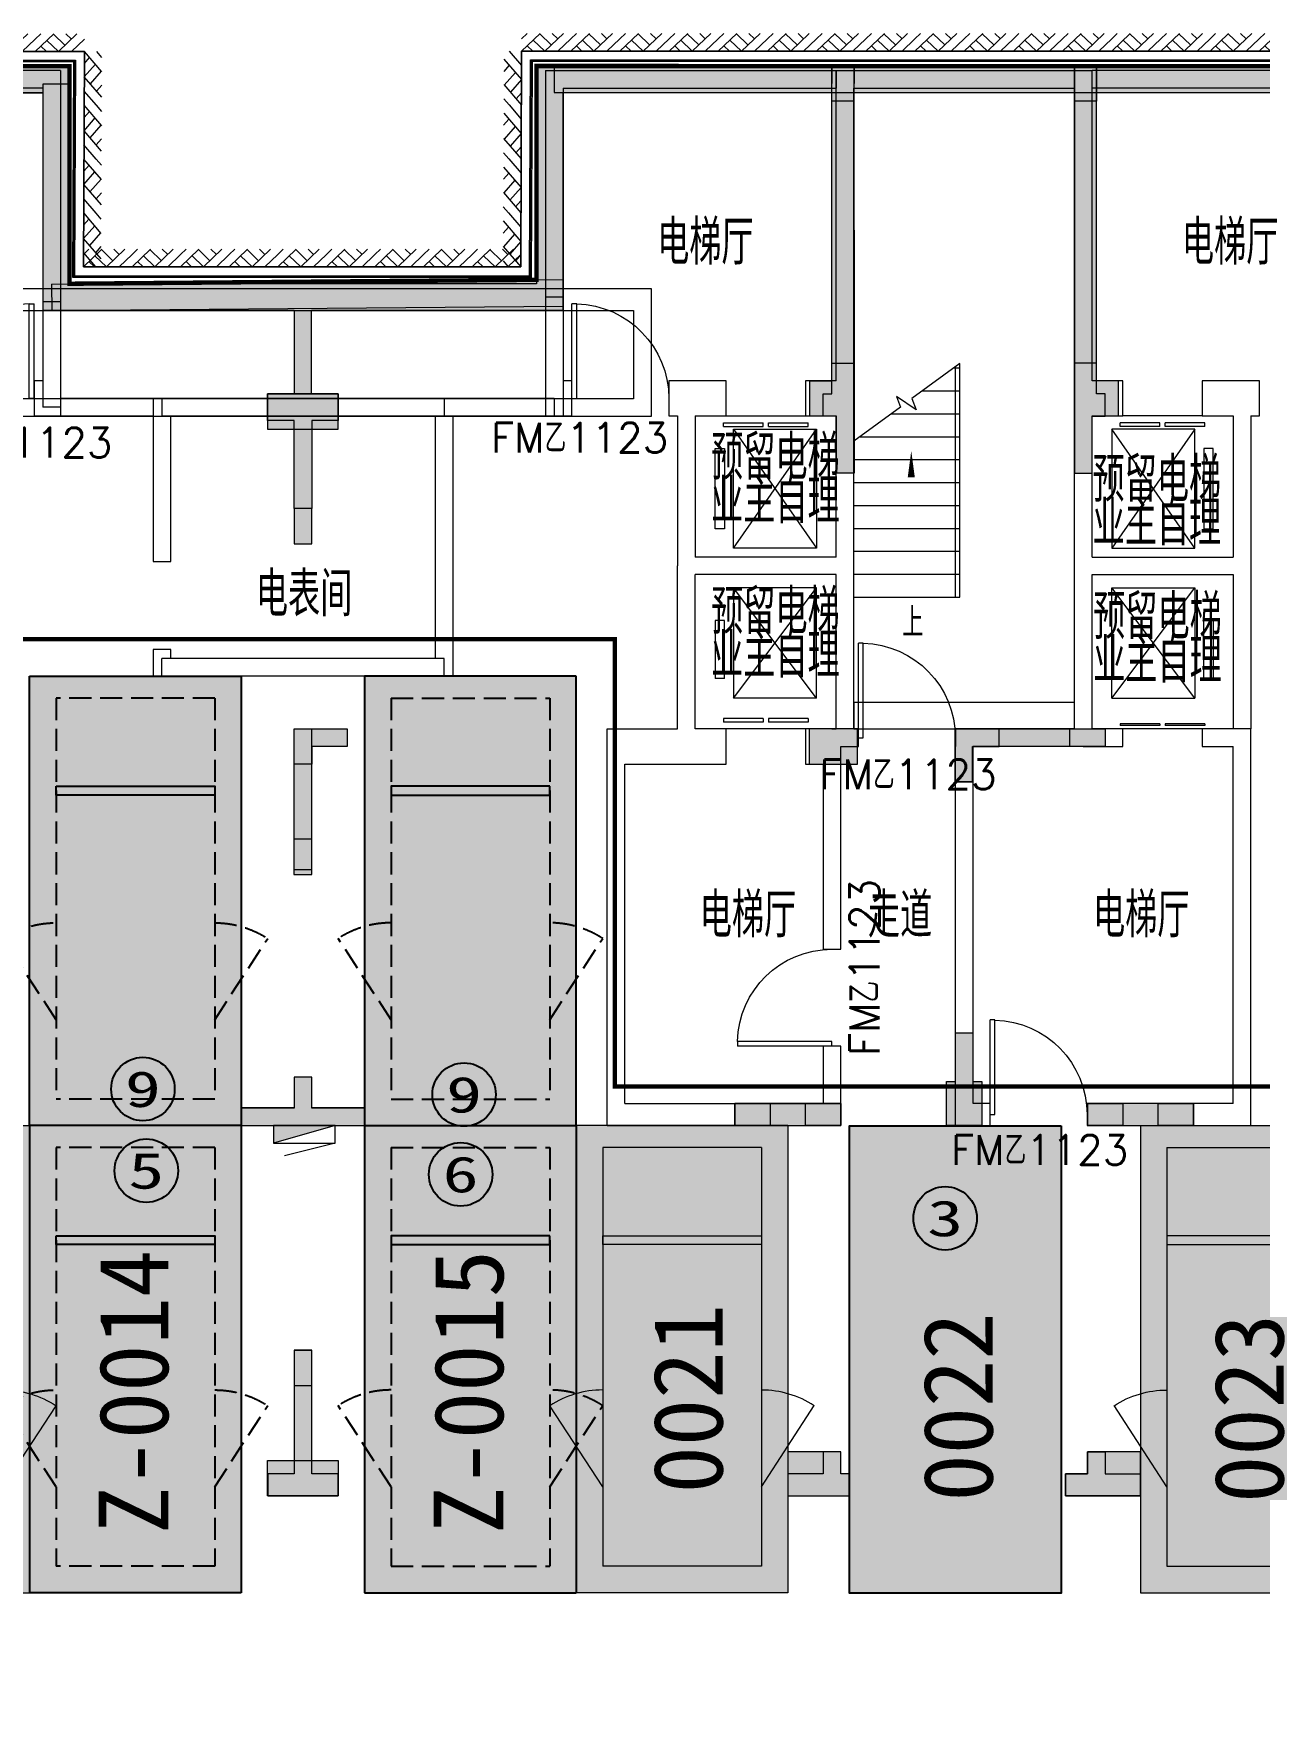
# Model space of a CAD drawing. Extents: x -264757 to 86229, y 4049843 to 4347093.
# Drawn here: x 8754 to 22661, y 4300721 to 4319703 of the extents above; entities that cross this region are included whole.
import ezdxf
from ezdxf.enums import TextEntityAlignment as Align

# ---------------------------------------------------------------- set-up
doc = ezdxf.new("R2010")
doc.units = 0
doc.header["$LTSCALE"] = 1000
doc.header["$MEASUREMENT"] = 0
doc.linetypes.add('AX-01DK-PB01$1$A-001-车位参照B1$0$A-001-车位参照B1$0$A-001-车位参照B1$0$A-H4-001-基本图形$0$A-001-车位B1$0$DASH', pattern=[0.35, 0.25, -0.1])
doc.linetypes.add('DASH', pattern=[0.35, 0.25, -0.1])
doc.layers.add('AX-01DK-PB01$0$AX-001DK-01-PB01-02$0$A-3-WinF(Text)', color=8, linetype='Continuous', plot=False)
for name, color, linetype in [('不利因素1-紧邻消火栓', 7, 'Continuous'), ('不利因素3-紧邻房间出入口', 7, 'Continuous'), ('不利因素5-单面靠墙', 7, 'Continuous'), ('不利因素6-双面靠墙', 7, 'Continuous'), ('不可售车位', 255, 'Continuous'), ('子母车位', 7, 'Continuous'), ('普通车位', 7, 'Continuous')]:
    doc.layers.add(name, color=color, linetype=linetype)
doc.layers.add('无关图层', color=8, linetype='Continuous', lineweight=0)
doc.layers.add('车位归属楼栋范围线', color=7, linetype='Continuous', true_color=0x19e6c7)
doc.styles.add('AX-01DK-PB01$0$AX-001DK-01-PB01-02$0$_TCH_WINDOW', font='SIMPLEX', dxfattribs={"bigfont": 'GBCBIG'})
doc.styles.add('AX-01DK-PB01$0$AX-001DK-01-PP01$0$AX-001DK-01-PP01$0$_TCH_DIM', font='SIMPLEX', dxfattribs={"bigfont": 'GBCBIG'})
doc.styles.add('AX-01DK-PB01$0$Standard', font='gbenor.shx', dxfattribs={"bigfont": 'gbcbig.shx'})
doc.styles.add('AX-01DK-PB01$1$AX-001DK-01-PB01-02$0$Standard', font='gbenor.shx', dxfattribs={"bigfont": 'gbcbig.shx'})
doc.styles.add('AX-ACK-BIANH1$0$黑体', font='simhei.ttf')
doc.styles.add('SX-ACK-PB01-WNC-ALL$0$黑体', font='simhei.ttf')
doc.styles.add('黑体', font='simhei.ttf')

# ---------------------------------------------------------------- blocks, each defined once
blk = doc.blocks.new('A$C7e5eb487')
at = {"layer": '普通车位', "true_color": 0xf18f8e}
h = blk.add_hatch(color=11, dxfattribs=at)
h.dxf.hatch_style = 1
h.paths.add_polyline_path([(2400, 0), (2400, -5300), (0, -5300), (0, 0)])
blk = doc.blocks.new('普通车位')
at = {"layer": '无关图层'}
for p, q in [((-2.253, 3.186), (0.077, 3.764)), ((1.352, -1.38), (0.077, 3.764)), ((-1.889, 2.967), (-0.142, 3.4)), ((1.001, -1.21), (-0.142, 3.4)), ((-0.977, -1.958), (-2.253, 3.186)), ((-0.746, -1.643), (-1.889, 2.967)), ((-0.746, -1.643), (1.001, -1.21)), ((-0.977, -1.958), (1.352, -1.38))]:
    blk.add_line(p, q, dxfattribs=at)
for points in [[(0.074, 2.527), (0.879, 1.777)], [(-1.673, 2.094), (-2.033, 1.054)]]:
    blk.add_lwpolyline(points, dxfattribs=at)
blk.add_lwpolyline([(0.76, -0.239), (-0.987, -0.673), (-1.011, -0.575), (0.736, -0.142)], close=True, dxfattribs=at)
for centre, start, end in [((0.074, 2.527), 283.9287, 316.9845), ((-1.673, 2.094), 250.873, 283.9287)]:
    blk.add_arc(centre, 1.1, start, end, dxfattribs=at)
at = {"layer": '普通车位', "xscale": -0.0009999999999999812, "yscale": 0.0009999999999999812, "zscale": 0.0009999999999999812, "rotation": 13.92873520577783}
blk.add_blockref('A$C7e5eb487', (0.077, 3.764), dxfattribs=at)
blk = doc.blocks.new('A$C741380cb')
at = {"layer": '子母车位', "true_color": 0x0617f9}
h = blk.add_hatch(color=5, dxfattribs=at)
h.dxf.hatch_style = 1
h.paths.add_polyline_path([(2400, 0), (2400, -10400), (0, -10400), (0, 0)])
blk = doc.blocks.new('子母车位1')
at = {"layer": '子母车位', "color": 8, "linetype": 'AX-01DK-PB01$1$A-001-车位参照B1$0$A-001-车位参照B1$0$A-001-车位参照B1$0$A-H4-001-基本图形$0$A-001-车位B1$0$DASH'}
for p, q in [((330318, -478521), (332118, -478521)), ((330318, -478521), (330318, -483071, 0)), ((332118, -478521), (332118, -483071, 0)), ((330318, -483071, 0), (332118, -483071, 0)), ((330318, -483621, 0), (332118, -483621, 0)), ((330318, -483621, 0), (330318, -488371)), ((332118, -483621, 0), (332118, -488371)), ((330318, -488371), (332118, -488371))]:
    blk.add_line(p, q, dxfattribs=at)
at = {"layer": '子母车位', "color": 83}
for p, q in [((330018, -483371, 0), (330018, -488671)), ((330018, -483371, 0), (332418, -483371, 0)), ((332418, -483371, 0), (332418, -488671)), ((330018, -488671), (332418, -488671))]:
    blk.add_line(p, q, dxfattribs=at)
blk.add_lwpolyline([(332418, -478271), (330018, -478271), (330018, -483371), (332418, -483371)], close=True, dxfattribs=at)
at = {"layer": '子母车位'}
blk.add_lwpolyline([(332118, -479521), (330318, -479521), (330318, -479621), (332118, -479621)], close=True, dxfattribs=at)
at = {"layer": '子母车位', "linetype": 'AX-01DK-PB01$1$A-001-车位参照B1$0$A-001-车位参照B1$0$A-001-车位参照B1$0$A-H4-001-基本图形$0$A-001-车位B1$0$DASH'}
for points in [[(330318, -482171), (329718, -481249)], [(332118, -482171), (332718, -481249)]]:
    blk.add_lwpolyline(points, dxfattribs=at)
at = {"layer": '子母车位', "elevation": 0}
blk.add_lwpolyline([(332118, -484621), (330318, -484621), (330318, -484721), (332118, -484721)], close=True, dxfattribs=at)
at = {"layer": '子母车位', "linetype": 'AX-01DK-PB01$1$A-001-车位参照B1$0$A-001-车位参照B1$0$A-001-车位参照B1$0$A-H4-001-基本图形$0$A-001-车位B1$0$DASH', "elevation": 0}
for points in [[(330318, -487471), (329718, -486549)], [(332118, -487471), (332718, -486549)]]:
    blk.add_lwpolyline(points, dxfattribs=at)
at = {"layer": '子母车位', "linetype": 'AX-01DK-PB01$1$A-001-车位参照B1$0$A-001-车位参照B1$0$A-001-车位参照B1$0$A-H4-001-基本图形$0$A-001-车位B1$0$DASH'}
for centre, start, end in [((330318, -482171, 0), 89.9997, 123.0554), ((332118, -482171, 0), 56.9439, 89.9997), ((330318, -487471), 89.9997, 123.0554), ((332118, -487471), 56.9439, 89.9997)]:
    blk.add_arc(centre, 1100, start, end, dxfattribs=at)
at = {"layer": '子母车位', "rotation": 179.9996583709065}
blk.add_blockref('A$C741380cb', (332418, -488671), dxfattribs=at)
blk = doc.blocks.new('20200722.21175556')
at = {"layer": '不利因素1-紧邻消火栓', "true_color": 0x3c6a45}
h = blk.add_hatch(color=97, dxfattribs=at)
h.dxf.hatch_style = 1
edge = h.paths.add_edge_path()
edge.add_arc((360, 360), 360, 0, 360)
at = {"layer": '不利因素1-紧邻消火栓'}
blk.add_circle((360, 360), 360, dxfattribs=at)
at = {"layer": '不利因素1-紧邻消火栓', "style": '黑体', "width": 1.390625}
blk.add_text('9', height=407, dxfattribs=at).set_placement((156, 156), (564, 156), align=Align.FIT)
blk = doc.blocks.new('SX-ACK-PB01-WNC-ALL$0$20200722.21182536')
at = {"layer": '不利因素3-紧邻房间出入口', "true_color": 0xe4d218}
h = blk.add_hatch(color=52, dxfattribs=at)
h.dxf.hatch_style = 1
edge = h.paths.add_edge_path()
edge.add_arc((360, 360), 360, 0, 360)
at = {"layer": '不利因素3-紧邻房间出入口'}
blk.add_circle((360, 360), 360, dxfattribs=at)
at = {"layer": '不利因素3-紧邻房间出入口', "style": 'SX-ACK-PB01-WNC-ALL$0$黑体', "width": 1.390625}
blk.add_text('3', height=407, dxfattribs=at).set_placement((156, 156), (564, 156), align=Align.FIT)
blk = doc.blocks.new('SX-ACK-PB01-WNC-ALL$0$20200722.21183455')
at = {"layer": '不利因素6-双面靠墙', "true_color": 0xf2b47b}
h = blk.add_hatch(color=31, dxfattribs=at)
h.dxf.hatch_style = 1
edge = h.paths.add_edge_path()
edge.add_arc((360, 360), 360, 0, 360)
at = {"layer": '不利因素6-双面靠墙'}
blk.add_circle((360, 360), 360, dxfattribs=at)
at = {"layer": '不利因素6-双面靠墙', "style": 'SX-ACK-PB01-WNC-ALL$0$黑体', "width": 1.390625}
blk.add_text('6', height=407, dxfattribs=at).set_placement((156, 156), (564, 156), align=Align.FIT)
blk = doc.blocks.new('SX-ACK-PB01-WNC-ALL$0$20200722.21183209')
at = {"layer": '不利因素5-单面靠墙', "true_color": 0x6d711d}
h = blk.add_hatch(color=66, dxfattribs=at)
h.dxf.hatch_style = 1
edge = h.paths.add_edge_path()
edge.add_arc((360, 360), 360, 0, 360)
at = {"layer": '不利因素5-单面靠墙'}
blk.add_circle((360, 360), 360, dxfattribs=at)
at = {"layer": '不利因素5-单面靠墙', "style": 'SX-ACK-PB01-WNC-ALL$0$黑体', "width": 1.390625}
blk.add_text('5', height=407, dxfattribs=at).set_placement((156, 156), (564, 156), align=Align.FIT)
blk = doc.blocks.new('销控车位')
at = {"layer": '不可售车位', "true_color": 0x757b8a}
h = blk.add_hatch(color=8, dxfattribs=at)
h.dxf.hatch_style = 1
h.paths.add_polyline_path([(2400, 0), (2400, -5300), (0, -5300), (0, 0)])
at = {"layer": '不可售车位', "color": 8, "true_color": 0x757b8a}
blk.add_lwpolyline([(2400, 0), (2400, -5300), (0, -5300), (0, 0)], close=True, dxfattribs=at)
blk = doc.blocks.new('AX-01DK-PB01$1$$LinePat$素土夯实')
at = {"layer": '无关图层'}
for p, q in [((0, -210), (210, 0)), ((120, -300), (420, 0)), ((420, 0), (608, -188)), ((495, -300), (795, 0)), ((615, 0), (705, -90)), ((210, -210), (300, -300)), ((315, -105), (502, -293)), ((705, -300), (795, -210))]:
    blk.add_line(p, q, dxfattribs=at)
blk = doc.blocks.new('AX-01DK-PB01$0$$DorLib2D$00000001')
at = {"layer": '无关图层'}
for p, q in [((0.45, 0.975), (0.5, 0.975)), ((0.45, 0), (0.45, 0.975)), ((0.5, 0), (0.5, 0.975)), ((0.5, 0), (0.45, 0))]:
    blk.add_line(p, q, dxfattribs=at)
at = {"layer": '无关图层', "lineweight": 13}
blk.add_arc((0.475, 0), 0.975, 91.4693, 180, dxfattribs=at)
blk = doc.blocks.new('AX-01DK-PB01$0$AX-001DK-01-PP01$0$AX-001DK-01-PP01$0$$DORLIB2D$00000127')
at = {"layer": '无关图层'}
for points in [[(-0.533, 0.795), (-0.533, 0.69)], [(-0.033, 0.795), (-0.533, 0.795)], [(-0.033, 0.69), (-0.533, 0.69)], [(-0.033, 0.795), (-0.033, 0.69)], [(0.533, 0.795), (0.033, 0.795)], [(0.033, 0.795), (0.033, 0.69)], [(0.533, 0.69), (0.033, 0.69)], [(0.533, 0.795), (0.533, 0.69)], [(0.5, 0.5), (-0.5, 0.5)]]:
    blk.add_lwpolyline(points, dxfattribs=at)
blk = doc.blocks.new('PX-03CK-XHS$1$$TWTSYS$00000508')
at = {"layer": '无关图层'}
for p, q in [((-0.5, 0.5), (0.324, 1.224)), ((-0.5, 0.5), (-0.5, -0.5)), ((-0.5, -0.5), (0.5, 0.5)), ((0.5, 0.5), (-0.5, 0.5)), ((0.5, -0.5), (0.5, 0.5)), ((-0.5, -0.5), (0.5, -0.5))]:
    blk.add_line(p, q, dxfattribs=at)
blk.add_solid([(0.5, -0.5), (0.5, 0.5), (-0.5, -0.5)], dxfattribs=at)

msp = doc.modelspace()

# ---------------------------------------------------------------- hatches: boundary and pattern name
at = {"layer": '无关图层'}
h = msp.add_hatch(dxfattribs=at)
h.set_pattern_fill('钢筋混凝土', color=256, scale=100)
h.set_pattern_definition([(45, (462911.33, 3918381.05), (-176.7767, 176.7767), []), (50, (462911.33, 3918381.05), (717.2602, -62.75213), [75, -825]), (355, (462911.3, 3918381.05), (-138.7513, 752.1921), [60, -660]), (100.4514, (462971.1, 3918375.8), (578.5094, 689.43954), [63.7402, -701.1421]), (46.1842, (462911.3, 3918581.05), (1067.241, -165.519), [112.5, -1237.5]), (96.6356, (463000.3, 3918567.3), (934.6627, 974.1179), [95.6103, -1051.713]), (351.1842, (462911.3, 3918581), (934.662, 974.1186), [90, -990]), (21, (463011.33, 3918531.05), (596.90705, -402.6189), [75, -825]), (326, (463011.3, 3918531.05), (243.3153, 725.15005), [60, -660]), (71.4514, (463061.1, 3918497.5), (840.2226, 322.5305), [63.7402, -701.1421]), (37.5, (462911.33, 3918381.05), (12.15986, 332.89385), [0, -652, 0, -670, 0, -662.5]), (7.5, (462911.33, 3918381.05), (263.06954, 394.41171), [0, -382, 0, -637, 0, -252.5]), (327.5, (462688.33, 3918381.05), (533.82244, -22.55487), [0, -250, 0, -780, 0, -1035]), (317.5, (462588.33, 3918381.05), (583.18617, 100.10498), [0, -325, 0, -518, 0, -735])])
h.paths.add_polyline_path([(26911, 4316863), (24162.1, 4316863), (24162.1, 4319332.6), (14461, 4319332.6), (14461, 4316863), (9161.7, 4316863), (9161.7, 4319332.6), (-539.4, 4319332.6), (-539.4, 4316863), (-6137.2, 4316863), (-6137.2, 4319332.6), (-15838.3, 4319332.6), (-15838.3, 4316863), (-21139, 4316863), (-21139, 4319332.6), (-30840.1, 4319332.6), (-30840.1, 4316863), (-36137.9, 4316863), (-36137.9, 4319332.6), (-45839, 4319332.6), (-45839, 4316863), (-48589, 4316863), (-48589, 4315612.6), (-48288.5, 4315612.6), (-48288.5, 4316563), (-45539, 4316563), (-45539, 4319032.6), (-36437.9, 4319032.6), (-36437.9, 4316563), (-33589, 4316563), (-33589, 4315612.8), (-33388.3, 4315612.8), (-33388.3, 4316563), (-30540.1, 4316563), (-30540.1, 4319032.6), (-21439, 4319032.6), (-21439, 4316563), (-18588.7, 4316563), (-18588.7, 4315612.6), (-18388.8, 4315612.6), (-18388.8, 4316563), (-15538.3, 4316563), (-15538.3, 4319032.6), (-6437.2, 4319032.6), (-6437.2, 4316563), (-3289.4, 4316563.2), (-3289.4, 4315613), (-3089.6, 4315613), (-3089.6, 4316563.2), (-239.4, 4316563), (-239.4, 4319032.6), (8861.7, 4319032.6), (8861.9, 4316563), (11710.1, 4316562.8), (11710.1, 4315612.8), (11909.9, 4315612.6), (11909.9, 4316562.8), (14761.1, 4316563), (14761, 4319032.6), (23862.1, 4319032.6), (23862.1, 4316563), (26611.1, 4316563), (26611.1, 4315617.7), (26911.1, 4315617.7)])
for points in [[(-338.8, 4319029.1), (8861.1, 4319029.1), (9161.1, 4319329.1), (-338.8, 4319329.1)], [(14761.2, 4319032.6), (14461.2, 4319332.6), (14461, 4316907.9), (14761, 4316610.5)], [(14661.2, 4319032.6), (23861.1, 4319032.6), (24161.1, 4319332.6), (14661.2, 4319332.6)], [(18061.9, 4319332.6), (18061.5, 4318932.6), (17811.7, 4318932.6), (17812, 4319332.6)], [(20812.2, 4319332.6), (20811.9, 4318932.6), (20562, 4318932.6), (20562.4, 4319332.6)], [(8861.1, 4319129.1), (8861.3, 4316558.8), (9161.3, 4316861.4), (9161.1, 4319129.1)], [(8962.2, 4316559.6), (14761, 4316610.5), (14761, 4316910.5), (8959.6, 4316859.6)], [(17562.4, 4315762.9), (17811.5, 4315761.6), (17811.5, 4315962.9), (18062.4, 4315962.9), (18062.4, 4314712.6), (17861.7, 4314712.6), (17861.7, 4315362.4), (17562.4, 4315362.9)], [(21060.8, 4315762.9), (20811.7, 4315761.6), (20811.7, 4315962.9), (20560.8, 4315962.9), (20560.8, 4314712.6), (20761.5, 4314712.6), (20761.5, 4315362.4), (21060.8, 4315362.9)], [(12210.8, 4315612.6), (11410.4, 4315612.6), (11410.4, 4315212.6), (12210.8, 4315212.6)], [(11710.3, 4314311.6), (11710.6, 4313911.6), (11911.7, 4313911.6), (11911.3, 4314311.6)], [(12311, 4311812.6), (12311, 4311612.6), (11911.3, 4311612.6), (11911.1, 4311412.6), (11710.1, 4311412.6), (11710.4, 4311812.6)], [(17552.1, 4311813), (17552.1, 4311413), (18102.1, 4311413), (18102.1, 4311813)], [(19406.9, 4311212.6), (19406.9, 4311612.6), (19706.9, 4311612.6), (19706.9, 4311812.6), (19206.9, 4311812.6), (19206.9, 4311212.6)], [(20911, 4311612.6), (20511, 4311612.6), (20511, 4311812.6), (20911, 4311812.6)], [(11709, 4310562.6), (11709.3, 4310162.6), (11910.4, 4310162.6), (11910.1, 4310562.6)], [(19111, 4307812.6), (19211, 4307812.6), (19211, 4308362.6), (19411, 4308362.6), (19411, 4307812.6), (19511, 4307812.6), (19511, 4307312.6), (19111, 4307312.6)], [(12510.4, 4307511.6), (11910.4, 4307511.6), (11910.4, 4307861.6), (11710.4, 4307861.6), (11710.4, 4307511.6), (11110.4, 4307511.6), (11110.4, 4307311.6), (12510.4, 4307311.6)], [(16710.3, 4307562.6), (17110.3, 4307563.1), (17110.3, 4307312.1), (16710.3, 4307311.5)], [(17511, 4307562.6), (17911, 4307563.1), (17911, 4307312.1), (17511, 4307311.5)], [(20710.3, 4307562.6), (21110.3, 4307563.1), (21110.3, 4307312.1), (20710.3, 4307311.5)], [(21511, 4307562.6), (21911, 4307563.1), (21911, 4307312.1), (21511, 4307311.5)], [(11710.1, 4304761.6), (11710.4, 4304361.6), (11911.5, 4304361.6), (11911.1, 4304761.6)], [(11410.8, 4303512.6), (12211, 4303512.6), (12211, 4303112.6), (11410.8, 4303112.6)], [(17911.3, 4303612.6), (17311.3, 4303612.6), (17311.3, 4303112.6), (17911.3, 4303112.6), (18011.3, 4303112.6), (18011.1, 4303362.6), (17911.3, 4303362.6)], [(21311.7, 4303612.6), (20711.7, 4303612.6), (20711.7, 4303362.6), (20461.3, 4303362.6), (20461.3, 4303112.6), (21311.7, 4303112.6)]]:
    msp.add_hatch(color=256, dxfattribs=at).paths.add_polyline_path(points)
h = msp.add_hatch(color=256, dxfattribs=at)
h.dxf.hatch_style = 1
h.paths.add_polyline_path([(17712.4, 4315362.4), (17712.4, 4315612.4), (17811.5, 4315612.4), (17811.5, 4319332.6), (18061.5, 4319332.6), (18062.4, 4315612.4), (18062.4, 4314712.4), (17862.4, 4314712.4), (17862.4, 4315362.4)])
h = msp.add_hatch(color=256, dxfattribs=at)
h.dxf.hatch_style = 1
h.paths.add_polyline_path([(20911.3, 4315362.4), (20911.3, 4315612.4), (20812.2, 4315612.4), (20812.2, 4319332.6), (20562.2, 4319332.6), (20561.3, 4315612.4), (20561.3, 4314712.4), (20761.3, 4314712.4), (20761.3, 4315362.4)])
h = msp.add_hatch(color=256, dxfattribs=at)
h.dxf.hatch_style = 1
h.paths.add_polyline_path([(11911.2, 4314312.6), (11711.2, 4314312.6), (11711.2, 4315312.6), (11410.4, 4315312.6), (11410.4, 4315612.6), (12210.8, 4315612.6), (12210.8, 4315312.6), (11911.2, 4315312.6)])
h = msp.add_hatch(color=256, dxfattribs=at)
h.dxf.hatch_style = 1
h.paths.add_polyline_path([(11909.9, 4310212.6), (11709.9, 4310212.6), (11709.9, 4311812.6), (11909.9, 4311812.6)])
h = msp.add_hatch(color=256, dxfattribs=at)
h.dxf.hatch_style = 1
h.paths.add_polyline_path([(19212.1, 4311812.9), (20911, 4311812.6), (20911, 4311612.6), (19411, 4311612.6), (19411, 4311212.6), (19211, 4311212.6), (19211, 4311612.6)])
h = msp.add_hatch(color=256, dxfattribs=at)
h.dxf.hatch_style = 1
h.paths.add_polyline_path([(12511, 4307512.6), (11911, 4307512.6), (11911, 4307862.6), (11711, 4307862.6), (11711, 4307512.6), (11111, 4307512.6), (11111, 4307312.6), (12511, 4307312.6)])
h = msp.add_hatch(color=256, dxfattribs=at)
h.dxf.hatch_style = 1
h.paths.add_polyline_path([(17911, 4307562.6), (16710.3, 4307562.6), (16710.3, 4307311.5), (17911, 4307311.5)])
h = msp.add_hatch(color=256, dxfattribs=at)
h.dxf.hatch_style = 1
h.paths.add_polyline_path([(21911, 4307563.1), (20710.3, 4307563.1), (20710.3, 4307311.5), (21911, 4307311.5)])
h = msp.add_hatch(color=256, dxfattribs=at)
h.dxf.hatch_style = 1
h.paths.add_polyline_path([(12211, 4303362.6), (11911, 4303362.6), (11911, 4304762.6), (11711, 4304762.6), (11711, 4303362.6), (11411, 4303362.6), (11411, 4303112.6), (12211, 4303112.6)])
h = msp.add_hatch(color=256, dxfattribs=at)
h.dxf.hatch_style = 1
h.paths.add_polyline_path([(18011.3, 4303112.6), (18011.3, 4303362.6), (17911.3, 4303362.6), (17911.3, 4303612.6), (17711.3, 4303612.6), (17711.3, 4303362.6), (17311.3, 4303362.6), (17311.3, 4303112.6), (17711.3, 4303112.6)])
h = msp.add_hatch(color=256, dxfattribs=at)
h.dxf.hatch_style = 1
h.paths.add_polyline_path([(20461.3, 4303112.6), (20461.3, 4303362.6), (20711.3, 4303362.6), (20711.3, 4303612.6), (20911.3, 4303612.6), (20911.3, 4303362.6), (21311.3, 4303362.6), (21311.3, 4303112.6), (20911.3, 4303112.6)])

# ---------------------------------------------------------------- linework, layer by layer
for p, q in [((9332.1, 4319499.1), (-709.7, 4319499.1)), ((-709.7, 4319499.1), (9332.1, 4319499.1)), ((9321.4, 4317054.6), (9332.1, 4319499.1)), ((9332.1, 4319499.1), (9321.4, 4317054.6)), ((14291.3, 4319502.6), (14280.7, 4317054.6)), ((14280.7, 4317054.6), (14291.3, 4319502.6)), ((24330.9, 4319502.6), (14291.3, 4319502.6)), ((14291.3, 4319502.6), (24330.9, 4319502.6)), ((-609.7, 4319399.1), (9231.7, 4319399.1)), ((-599.7, 4319389.1), (9221.6, 4319389.1)), ((9211.6, 4319379.1), (-589.7, 4319379.1)), ((-338.8, 4319329.1), (9161.1, 4319329.1)), ((9061.5, 4319282.6), (5761.1, 4319282.6)), ((9061.5, 4319282.6), (9061.5, 4315362.6)), ((9200.9, 4316934.6), (9211.6, 4319379.1)), ((9221.6, 4319389.1), (9210.9, 4316944.6)), ((9231.7, 4319399.1), (9221, 4316954.6)), ((14380.2, 4316954.6), (14390.9, 4319402.6)), ((14390.2, 4316944.6), (14400.9, 4319392.6)), ((14390.9, 4319402.6), (24231, 4319402.6)), ((14410.8, 4319382.6), (14400.1, 4316934.6)), ((14400.9, 4319392.6), (24221, 4319392.6)), ((24211, 4319382.6), (14410.8, 4319382.6)), ((14461.2, 4319332.6), (14461, 4316907.9)), ((14561.1, 4319282.6), (14561.1, 4315362.6)), ((14561.1, 4319282.6), (17861.1, 4319282.6)), ((14661.2, 4319332.6), (24161.1, 4319332.6)), ((14661.2, 4319332.6), (14661.2, 4319032.6)), ((17861.1, 4319282.6), (20761.1, 4319282.6)), ((17861.1, 4315762.6), (17861.1, 4319282.6)), ((17861.1, 4319282.6), (17861.1, 4319082.6)), ((24061.5, 4319282.6), (20761.1, 4319282.6)), ((20761.1, 4319082.6), (20761.1, 4319282.6)), ((20761.1, 4315762.6), (20761.1, 4319282.6)), ((8861.5, 4319082.6), (5761.1, 4319082.6)), ((8861.1, 4319129.1), (8861.3, 4316558.8)), ((9161.1, 4319129.1), (8861.1, 4319129.1)), ((8861.5, 4319082.6), (8861.5, 4315762.6)), ((9161.1, 4319129.1), (9161.3, 4316861.4)), ((14761.1, 4319082.6), (14761.1, 4315762.6)), ((14761.1, 4319082.6), (17861.1, 4319082.6)), ((18061.1, 4319082.6), (20561.1, 4319082.6)), ((18061.1, 4315462.6), (18061.1, 4319082.6)), ((20561.1, 4315462.6), (20561.1, 4319082.6)), ((23861.5, 4319082.6), (20761.1, 4319082.6)), ((-338.8, 4319029.1), (8861.1, 4319029.1)), ((14661.2, 4319032.6), (23861.1, 4319032.6)), ((14761.2, 4319032.6), (14761, 4316610.5)), ((14280.7, 4317054.6), (9321.4, 4317054.6)), ((9321.4, 4317054.6), (14280.7, 4317054.6)), ((8959.6, 4316859.6), (14761, 4316910.5)), ((8959.6, 4316859.6), (8962.2, 4316559.6)), ((14400.1, 4316934.6), (9200.9, 4316934.6)), ((9210.9, 4316944.6), (14390.2, 4316944.6)), ((9221, 4316954.6), (14380.2, 4316954.6)), ((14761, 4316910.5), (14761, 4316610.5)), ((8861.3, 4316659.6), (8861.3, 4315464.2)), ((9061.3, 4316659.6), (8861.3, 4316659.6)), ((8962.2, 4316559.6), (14761, 4316610.5)), ((9061.3, 4316659.6), (9061.3, 4315464.2)), ((14561, 4316709.6), (14561, 4315564.2)), ((14761, 4316709.6), (14561, 4316709.6)), ((14761, 4316709.6), (14761, 4315364.2)), ((19261.1, 4315960), (18717.4, 4315559.5)), ((19190.6, 4315908), (19261.1, 4315908)), ((19211.1, 4313308), (19211.1, 4315923.2)), ((19261.1, 4313308), (19261.1, 4315960)), ((8861.5, 4315762.6), (8761.3, 4315762.6)), ((8761.3, 4315762.6), (8761.3, 4315362.6)), ((14861, 4315762.6), (14761.1, 4315762.6)), ((14861, 4315362.6), (14861, 4315762.6)), ((16161.1, 4315762.6), (15961, 4315762.6)), ((15961, 4315762.6), (15961, 4315362.6)), ((16611.1, 4315762.6), (16161.1, 4315762.6)), ((16611.1, 4315362.6), (16611.1, 4315762.6)), ((17861.1, 4315762.6), (17511.1, 4315762.6)), ((17511.1, 4315762.6), (17511.1, 4315362.6)), ((18837.6, 4315648), (19261.1, 4315648)), ((21111.1, 4315762.6), (20761.1, 4315762.6)), ((21111.1, 4315362.6), (21111.1, 4315762.6)), ((22461.5, 4315762.6), (22011.1, 4315762.6)), ((22011.1, 4315762.6), (22011.1, 4315362.6)), ((22661.3, 4315762.6), (22461.5, 4315762.6)), ((22661.3, 4315362.6), (22661.3, 4315762.6)), ((9061.3, 4315464.2), (8861.3, 4315464.2)), ((9061.3, 4315564.2), (10210.9, 4315564.2)), ((10110.9, 4315564.2), (10110.9, 4313712.6)), ((10210.9, 4315564.2), (13411.4, 4315564.2)), ((10210.9, 4315564.2), (10210.9, 4315364.2)), ((13411.4, 4315564.2), (13411.4, 4315364.2)), ((13411.4, 4315564.2), (14661, 4315564.2)), ((13411.4, 4315564.2), (13411.4, 4315364.2)), ((14661, 4315564.2), (14661, 4315364.2)), ((18588.8, 4315464.7), (18061.1, 4315076)), ((18061.1, 4313662.6), (18061.1, 4315462.6)), ((18766.6, 4315433.8), (18542.6, 4315582.7)), ((18542.6, 4315582.7), (18588.8, 4315464.7)), ((18717.4, 4315559.5), (18766.6, 4315433.8)), ((20561.1, 4313662.6), (20561.1, 4315462.6)), ((8761.3, 4315362.6), (9061.5, 4315362.6)), ((8861.3, 4315364.2), (10110.9, 4315364.2)), ((10210.9, 4315364.2), (13411.4, 4315364.2)), ((10310.9, 4313712.6), (10310.9, 4315364.2)), ((13311.4, 4315364.2), (13311.3, 4312612.7)), ((13411.4, 4315364.2), (14661, 4315364.2)), ((13511.4, 4315364.2), (13511.3, 4312412.7)), ((14561.1, 4315362.6), (14861, 4315362.6)), ((15961, 4315362.6), (16061.1, 4315362.6)), ((16061.1, 4315362.6), (16061.1, 4313662.6)), ((16261.1, 4315362.6), (16261.1, 4313762.6)), ((16261.1, 4315362.6), (16611.1, 4315362.6)), ((17511.1, 4315362.6), (17861.1, 4315362.6)), ((17861.1, 4313762.6), (17861.1, 4315362.6)), ((18484.7, 4315388), (19261.1, 4315388)), ((20761.1, 4313762.6), (20761.1, 4315362.6)), ((20761.1, 4315362.6), (21111.1, 4315362.6)), ((22011.1, 4315362.6), (22361.5, 4315362.6)), ((22361.5, 4315362.6), (22361.5, 4313762.6)), ((22561.5, 4315362.6), (22561.5, 4313662.6)), ((22561.5, 4315362.6), (22661.3, 4315362.6)), ((18061.1, 4313308), (18061.1, 4315076)), ((18131.7, 4315128), (19261.1, 4315128)), ((18061.1, 4314868), (19261.1, 4314868)), ((18061.1, 4314608), (19261.1, 4314608)), ((18061.1, 4314348), (19261.1, 4314348)), ((18061.1, 4314088), (19261.1, 4314088)), ((17861.1, 4313762.6), (16261.1, 4313762.6)), ((18061.1, 4313828), (19261.1, 4313828)), ((20761.1, 4313762.6), (22361.5, 4313762.6)), ((10110.9, 4313712.6), (10310.9, 4313712.6)), ((16061.1, 4311812.6), (16061.1, 4313662.6)), ((17861.1, 4313562.6), (16261.1, 4313562.6)), ((16261.1, 4311812.6), (16261.1, 4313562.6)), ((17861.1, 4311812.6), (17861.1, 4313562.6)), ((18061.1, 4311812.6), (18061.1, 4313662.6)), ((18061.1, 4313568), (19261.1, 4313568)), ((20561.1, 4311812.6), (20561.1, 4313662.6)), ((20761.1, 4313562.6), (22361.5, 4313562.6)), ((20761.1, 4311812.6), (20761.1, 4313562.6)), ((22361.5, 4313562.6), (22361.5, 4311812.6)), ((22561.5, 4313662.6), (22561.5, 4311812.6)), ((17636.1, 4313412.6), (16696.1, 4313412.6)), ((16696.1, 4313412.6), (16696.1, 4312162.6)), ((16696.1, 4312162.6), (17636.1, 4313412.6)), ((17636.1, 4312162.6), (16696.1, 4313412.6)), ((17636.1, 4312162.6), (17636.1, 4313412.6)), ((20986.1, 4312162.6), (20986.1, 4313412.6)), ((20986.1, 4313412.6), (21926.1, 4313412.6)), ((21926.1, 4312162.6), (20986.1, 4313412.6)), ((20986.1, 4312162.6), (21926.1, 4313412.6)), ((21926.1, 4313412.6), (21926.1, 4312162.6)), ((18061.1, 4313308), (19261.1, 4313308)), ((16591.1, 4313042.6), (16486.1, 4313042.6)), ((16486.1, 4313042.6), (16486.1, 4312382.6)), ((16591.1, 4312382.6), (16591.1, 4313042.6)), ((22031.1, 4312382.6), (22031.1, 4313042.6)), ((22031.1, 4313042.6), (22136.1, 4313042.6)), ((22136.1, 4313042.6), (22136.1, 4312382.6)), ((10311, 4312712.6), (10111, 4312712.6)), ((10111, 4312712.6), (10111, 4312412.6)), ((13411.3, 4312612.7), (10211, 4312612.6)), ((10211, 4312412.6), (10211, 4312612.6)), ((10311, 4312612.6), (10311, 4312712.6)), ((13411.3, 4312412.7), (13411.3, 4312612.7)), ((13411.3, 4312412.7), (10211, 4312412.6)), ((16591.1, 4312382.6), (16486.1, 4312382.6)), ((22136.1, 4312382.6), (22031.1, 4312382.6)), ((15261.1, 4307312.6), (15261.1, 4311812.6)), ((15261.1, 4311812.6), (16061.1, 4311812.6)), ((16611.1, 4311812.6), (16261.1, 4311812.6)), ((16611.1, 4311412.6), (16611.1, 4311812.6)), ((17811, 4311812.6), (17511.1, 4311812.6)), ((17511.1, 4311812.6), (17511.1, 4311412.6)), ((17811, 4311812.6), (17861.1, 4311812.6)), ((18111.5, 4311812.6), (18061.1, 4311812.6)), ((18111.5, 4311612.6), (18111.5, 4311812.6)), ((19311.5, 4311812.6), (19211.5, 4311812.6)), ((19211.5, 4311812.6), (19211.5, 4311612.6)), ((20561.1, 4311812.6), (19311.5, 4311812.6)), ((21111.1, 4311812.6), (20761.1, 4311812.6)), ((21111.1, 4311612.6), (21111.1, 4311812.6)), ((22561.3, 4311812.6), (22011.1, 4311812.6)), ((22011.1, 4311812.6), (22011.1, 4311612.6)), ((22561.5, 4311812.6), (22361.5, 4311812.6)), ((22561.3, 4307312.6), (22561.3, 4311812.6)), ((17911, 4309312.6), (17911, 4311612.6)), ((17911, 4311612.6), (17961.1, 4311612.6)), ((17961.1, 4311612.6), (18111.5, 4311612.6)), ((19211.5, 4307312.6), (19211.5, 4311612.6)), ((20661.1, 4311612.6), (19411.5, 4311612.6)), ((19411.5, 4307562.6), (19411.5, 4311612.6)), ((20661.1, 4311612.6), (21111.1, 4311612.6)), ((22011.1, 4311612.6), (22361.3, 4311612.6)), ((22361.3, 4307562.6), (22361.3, 4311612.6)), ((15461.1, 4307562.6), (15461.1, 4311412.6)), ((15461.1, 4311412.6), (16161.1, 4311412.6)), ((16161.1, 4311412.6), (16611.1, 4311412.6)), ((17511.1, 4311412.6), (17711, 4311412.6)), ((17711, 4311412.6), (17711, 4309312.6)), ((17711, 4309312.6), (17911, 4309312.6)), ((17911, 4308212.6), (17711, 4308212.6)), ((17711, 4308212.6), (17711, 4307562.6)), ((17911, 4307312.6), (17911, 4308212.6)), ((15461.1, 4307562.6), (17711, 4307562.6)), ((19604.8, 4307562.6), (19411.5, 4307562.6)), ((19604.8, 4307312.6), (19604.8, 4307562.6)), ((22361.3, 4307562.6), (20704.8, 4307562.6)), ((20704.8, 4307562.6), (20704.8, 4307312.6)), ((15261.1, 4307312.6), (17911, 4307312.6)), ((19211.5, 4307312.6), (19604.8, 4307312.6)), ((20704.8, 4307312.6), (22561.3, 4307312.6))]:
    msp.add_line(p, q, dxfattribs=at)
for points in [[(-239.4, 4319032.6), (8861.7, 4319032.6), (8861.9, 4316563), (11710.1, 4316562.8), (11710.1, 4315612.8), (11909.9, 4315612.6), (11909.9, 4316562.8), (14761.1, 4316563), (14761, 4319032.6), (23862.1, 4319032.6), (23862.1, 4316563), (26611.1, 4316563), (26611.1, 4315617.7), (26911.1, 4315617.7), (26911, 4316863), (24162.1, 4316863), (24162.1, 4319332.6), (14461, 4319332.6), (14461, 4316863), (9161.7, 4316863), (9161.7, 4319332.6), (-539.4, 4319332.6)], [(8761.3, 4315358), (7861.5, 4315358), (7861.5, 4316808), (15761.1, 4316808), (15761.1, 4315358), (8761.3, 4315358)], [(16696.1, 4313862.6), (17636.1, 4315212.6)], [(16696.1, 4315212.6), (17636.1, 4313862.6)], [(21926.1, 4313862.6), (20986.1, 4315212.6)], [(21926.1, 4315212.6), (20986.1, 4313862.6)], [(17636.1, 4312162.6), (16696.1, 4312162.6)], [(20561.1, 4311813.6), (20561.1, 4312113.6), (18061.1, 4312113.6), (18061.1, 4311813.6), (20561.1, 4311812.6), (20561.1, 4312113.6)], [(20986.1, 4312162.6), (21926.1, 4312162.6)]]:
    msp.add_lwpolyline(points, dxfattribs=at)
for points in [[(17712.4, 4315362.4), (17712.4, 4315612.4), (17811.5, 4315612.4), (17811.5, 4319332.6), (18061.5, 4319332.6), (18062.4, 4315612.4), (18062.4, 4314712.4), (17862.4, 4314712.4), (17862.4, 4315362.4)], [(18061.9, 4319332.6), (18061.5, 4318932.6), (17811.7, 4318932.6), (17812, 4319332.6)], [(20911.3, 4315362.4), (20911.3, 4315612.4), (20812.2, 4315612.4), (20812.2, 4319332.6), (20562.2, 4319332.6), (20561.3, 4315612.4), (20561.3, 4314712.4), (20761.3, 4314712.4), (20761.3, 4315362.4)], [(20812.2, 4319332.6), (20811.9, 4318932.6), (20562, 4318932.6), (20562.4, 4319332.6)], [(8061.5, 4315558), (8061.5, 4316558), (15561.1, 4316558), (15561.1, 4315558)], [(17562.4, 4315762.9), (17811.5, 4315761.6), (17811.5, 4315962.9), (18062.4, 4315962.9), (18062.4, 4314712.6), (17861.7, 4314712.6), (17861.7, 4315362.4), (17562.4, 4315362.9)], [(21060.8, 4315762.9), (20811.7, 4315761.6), (20811.7, 4315962.9), (20560.8, 4315962.9), (20560.8, 4314712.6), (20761.5, 4314712.6), (20761.5, 4315362.4), (21060.8, 4315362.9)], [(12210.8, 4315612.6), (11410.4, 4315612.6), (11410.4, 4315212.6), (12210.8, 4315212.6)], [(16696.1, 4315212.6), (17636.1, 4315212.6), (17636.1, 4313862.6), (16696.1, 4313862.6)], [(21926.1, 4315212.6), (20986.1, 4315212.6), (20986.1, 4313862.6), (21926.1, 4313862.6)], [(16486.1, 4314992.6), (16591.1, 4314992.6), (16591.1, 4314082.6), (16486.1, 4314082.6)], [(22136.1, 4314992.6), (22031.1, 4314992.6), (22031.1, 4314082.6), (22136.1, 4314082.6)], [(11710.3, 4314311.6), (11710.6, 4313911.6), (11911.7, 4313911.6), (11911.3, 4314311.6)], [(11909.9, 4310212.6), (11709.9, 4310212.6), (11709.9, 4311812.6), (11909.9, 4311812.6)], [(12311, 4311812.6), (12311, 4311612.6), (11911.3, 4311612.6), (11911.1, 4311412.6), (11710.1, 4311412.6), (11710.4, 4311812.6)], [(17552.1, 4311813), (17552.1, 4311413), (18102.1, 4311413), (18102.1, 4311813)], [(19406.9, 4311212.6), (19406.9, 4311612.6), (19706.9, 4311612.6), (19706.9, 4311812.6), (19206.9, 4311812.6), (19206.9, 4311212.6)], [(19212.1, 4311812.9), (20911, 4311812.6), (20911, 4311612.6), (19411, 4311612.6), (19411, 4311212.6), (19211, 4311212.6), (19211, 4311612.6)], [(20911, 4311612.6), (20511, 4311612.6), (20511, 4311812.6), (20911, 4311812.6)], [(11709, 4310562.6), (11709.3, 4310162.6), (11910.4, 4310162.6), (11910.1, 4310562.6)], [(19111, 4307812.6), (19211, 4307812.6), (19211, 4308362.6), (19411, 4308362.6), (19411, 4307812.6), (19511, 4307812.6), (19511, 4307312.6), (19111, 4307312.6)], [(12510.4, 4307511.6), (11910.4, 4307511.6), (11910.4, 4307861.6), (11710.4, 4307861.6), (11710.4, 4307511.6), (11110.4, 4307511.6), (11110.4, 4307311.6), (12510.4, 4307311.6)], [(12511, 4307512.6), (11911, 4307512.6), (11911, 4307862.6), (11711, 4307862.6), (11711, 4307512.6), (11111, 4307512.6), (11111, 4307312.6), (12511, 4307312.6)], [(16710.3, 4307562.6), (17110.3, 4307563.1), (17110.3, 4307312.1), (16710.3, 4307311.5)], [(17911, 4307562.6), (16710.3, 4307562.6), (16710.3, 4307311.5), (17911, 4307311.5)], [(17511, 4307562.6), (17911, 4307563.1), (17911, 4307312.1), (17511, 4307311.5)], [(20710.3, 4307562.6), (21110.3, 4307563.1), (21110.3, 4307312.1), (20710.3, 4307311.5)], [(21911, 4307563.1), (20710.3, 4307563.1), (20710.3, 4307311.5), (21911, 4307311.5)], [(21511, 4307562.6), (21911, 4307563.1), (21911, 4307312.1), (21511, 4307311.5)], [(12211, 4303362.6), (11911, 4303362.6), (11911, 4304762.6), (11711, 4304762.6), (11711, 4303362.6), (11411, 4303362.6), (11411, 4303112.6), (12211, 4303112.6)], [(11710.1, 4304761.6), (11710.4, 4304361.6), (11911.5, 4304361.6), (11911.1, 4304761.6)], [(11410.8, 4303512.6), (12211, 4303512.6), (12211, 4303112.6), (11410.8, 4303112.6)], [(18011.3, 4303112.6), (18011.3, 4303362.6), (17911.3, 4303362.6), (17911.3, 4303612.6), (17711.3, 4303612.6), (17711.3, 4303362.6), (17311.3, 4303362.6), (17311.3, 4303112.6), (17711.3, 4303112.6)], [(17911.3, 4303612.6), (17311.3, 4303612.6), (17311.3, 4303112.6), (17911.3, 4303112.6), (18011.3, 4303112.6), (18011.1, 4303362.6), (17911.3, 4303362.6)], [(20461.3, 4303112.6), (20461.3, 4303362.6), (20711.3, 4303362.6), (20711.3, 4303612.6), (20911.3, 4303612.6), (20911.3, 4303362.6), (21311.3, 4303362.6), (21311.3, 4303112.6), (20911.3, 4303112.6)], [(21311.7, 4303612.6), (20711.7, 4303612.6), (20711.7, 4303362.6), (20461.3, 4303362.6), (20461.3, 4303112.6), (21311.7, 4303112.6)]]:
    msp.add_lwpolyline(points, close=True, dxfattribs=at)
at = {"layer": '无关图层', "ltscale": 0.5}
msp.add_lwpolyline([(11911.2, 4314312.6), (11711.2, 4314312.6), (11711.2, 4315312.6), (11410.4, 4315312.6), (11410.4, 4315612.6), (12210.8, 4315612.6), (12210.8, 4315312.6), (11911.2, 4315312.6)], close=True, dxfattribs=at)
at = {"layer": '无关图层'}
msp.add_lwpolyline([(18711.1, 4313308, 0, 0, 0), (18711.1, 4314968, 0, 80, 0), (18711.1, 4314668, 0, 0, 0)], format="xyseb", dxfattribs=at)
at = {"layer": '车位归属楼栋范围线', "linetype": 'DASH', "ltscale": 5, "const_width": 50}
for points in [[(7360.8, 4286156.9), (10846.5, 4286156.9), (10846.5, 4290078), (26215.4, 4290078), (26210.1, 4285810.3), (35011.1, 4285810.3), (35011.1, 4315662.6), (26911.1, 4315661.4), (26911.1, 4316863.1), (24161.3, 4316863), (24162.1, 4319332.6), (14461.2, 4319333.1), (14461.2, 4316907.9), (9161.7, 4316863), (9161.7, 4319332.6), (-538.8, 4319333.1)], [(8352.1, 4312829.7), (15349.9, 4312829.7), (15349.9, 4307756.3), (23347.2, 4307756.3), (23347.2, 4312762.9), (26519, 4312762.9), (26519, 4308301.3), (34710.6, 4308301.3), (34710.6, 4256608.1), (26760.7, 4256608.1), (26761.2, 4256957.9), (21185.4, 4256957.9), (21185.4, 4260892.5), (11156.7, 4260892.5), (11156.7, 4256914.1), (5611.1, 4256914.1)]]:
    msp.add_lwpolyline(points, dxfattribs=at)

# ---------------------------------------------------------------- block references
at = {"layer": '不利因素1-紧邻消火栓'}
for p in [(9635.8, 4307366.7, 0), (13278.8, 4307303.9, 0)]:
    msp.add_blockref('20200722.21175556', p, dxfattribs=at)
at = {"layer": '不利因素3-紧邻房间出入口'}
msp.add_blockref('SX-ACK-PB01-WNC-ALL$0$20200722.21182536', (18735.5, 4305900.5, 0), dxfattribs=at)
at = {"layer": '不利因素5-单面靠墙'}
msp.add_blockref('SX-ACK-PB01-WNC-ALL$0$20200722.21183209', (9674.3, 4306440.5, 0), dxfattribs=at)
at = {"layer": '不利因素6-双面靠墙'}
msp.add_blockref('SX-ACK-PB01-WNC-ALL$0$20200722.21183455', (13239.4, 4306398.6, 0), dxfattribs=at)
at = {"layer": '不可售车位'}
msp.add_blockref('销控车位', (18010.9, 4307307.8), dxfattribs=at)
at = {"layer": '子母车位', "xscale": -1, "rotation": 359.9996583709064}
msp.add_blockref('子母车位1', (341132.1, 4790681.7), dxfattribs=at)
at = {"layer": '子母车位', "rotation": 0.0003416290935707719}
msp.add_blockref('子母车位1', (-317509.8, 4790681.7), dxfattribs=at)
at = {"layer": '无关图层'}
for name, p, xscale, yscale, zscale, rotation in [('AX-01DK-PB01$1$$LinePat$素土夯实', (8774.2, 4319499.1), 0.7017327019769242, 0.6666666666666666, 0.6666666666666666, 180), ('AX-01DK-PB01$1$$LinePat$素土夯实', (9332.1, 4319499.1), 0.7017327019769242, 0.6666666666666666, 0.6666666666666666, 180), ('AX-01DK-PB01$1$$LinePat$素土夯实', (14849.1, 4319502.6), 0.7015787549041275, 0.6666666666666666, 0.6666666666666666, 180), ('AX-01DK-PB01$1$$LinePat$素土夯实', (15406.8, 4319502.6), 0.7015787549041275, 0.6666666666666666, 0.6666666666666666, 180), ('AX-01DK-PB01$1$$LinePat$素土夯实', (15964.6, 4319502.6), 0.7015787549041275, 0.6666666666666666, 0.6666666666666666, 180), ('AX-01DK-PB01$1$$LinePat$素土夯实', (16522.4, 4319502.6), 0.7015787549041275, 0.6666666666666666, 0.6666666666666666, 180), ('AX-01DK-PB01$1$$LinePat$素土夯实', (17080.1, 4319502.6), 0.7015787549041275, 0.6666666666666666, 0.6666666666666666, 180), ('AX-01DK-PB01$1$$LinePat$素土夯实', (17637.9, 4319502.6), 0.7015787549041275, 0.6666666666666666, 0.6666666666666666, 180), ('AX-01DK-PB01$1$$LinePat$素土夯实', (18195.6, 4319502.6), 0.7015787549041275, 0.6666666666666666, 0.6666666666666666, 180), ('AX-01DK-PB01$1$$LinePat$素土夯实', (18753.4, 4319502.6), 0.7015787549041275, 0.6666666666666666, 0.6666666666666666, 180), ('AX-01DK-PB01$1$$LinePat$素土夯实', (19311.1, 4319502.6), 0.7015787549041275, 0.6666666666666666, 0.6666666666666666, 180), ('AX-01DK-PB01$1$$LinePat$素土夯实', (19868.9, 4319502.6), 0.7015787549041275, 0.6666666666666666, 0.6666666666666666, 180), ('AX-01DK-PB01$1$$LinePat$素土夯实', (20426.6, 4319502.6), 0.7015787549041275, 0.6666666666666666, 0.6666666666666666, 180), ('AX-01DK-PB01$1$$LinePat$素土夯实', (20984.4, 4319502.6), 0.7015787549041275, 0.6666666666666666, 0.6666666666666666, 180), ('AX-01DK-PB01$1$$LinePat$素土夯实', (21542.2, 4319502.6), 0.7015787549041275, 0.6666666666666666, 0.6666666666666666, 180), ('AX-01DK-PB01$1$$LinePat$素土夯实', (22099.9, 4319502.6), 0.7015787549041275, 0.6666666666666666, 0.6666666666666666, 180), ('AX-01DK-PB01$1$$LinePat$素土夯实', (22657.7, 4319502.6), 0.7015787549041275, 0.6666666666666666, 0.6666666666666666, 180), ('AX-01DK-PB01$1$$LinePat$素土夯实', (23215.4, 4319502.6), 0.7015787549041275, 0.6666666666666666, 0.6666666666666666, 180), ('AX-01DK-PB01$1$$LinePat$素土夯实', (9329.4, 4318888), 0.7687333857687705, 0.6666666666666666, 0.6666666666666666, 89.7490856650896), ('AX-01DK-PB01$1$$LinePat$素土夯实', (14291.3, 4319502.6), 0.7698295910073353, 0.6666666666666666, 0.6666666666666666, 269.74991182681), ('AX-01DK-PB01$1$$LinePat$素土夯实', (9326.7, 4318276.8), 0.7687333857687705, 0.6666666666666666, 0.6666666666666666, 89.7490856650896), ('AX-01DK-PB01$1$$LinePat$素土夯实', (14288.7, 4318890.6), 0.7698295910073353, 0.6666666666666666, 0.6666666666666666, 269.74991182681), ('AX-01DK-PB01$1$$LinePat$素土夯实', (9324.1, 4317665.7), 0.7687333857687705, 0.6666666666666666, 0.6666666666666666, 89.7490856650896), ('AX-01DK-PB01$1$$LinePat$素土夯实', (14286, 4318278.6), 0.7698295910073353, 0.6666666666666666, 0.6666666666666666, 269.74991182681), ('AX-01DK-PB01$1$$LinePat$素土夯实', (9321.4, 4317054.6), 0.7687333857687705, 0.6666666666666666, 0.6666666666666666, 89.7490856650896), ('AX-01DK-PB01$1$$LinePat$素土夯实', (14283.3, 4317666.6), 0.7698295910073353, 0.6666666666666666, 0.6666666666666666, 269.74991182681), ('AX-01DK-PB01$1$$LinePat$素土夯实', (9872.4, 4317054.6), 0.6931185058807698, 0.6666666666666666, 0.6666666666666666, 180), ('AX-01DK-PB01$1$$LinePat$素土夯实', (10423.4, 4317054.6), 0.6931185058807698, 0.6666666666666666, 0.6666666666666666, 180), ('AX-01DK-PB01$1$$LinePat$素土夯实', (10974.5, 4317054.6), 0.6931185058807698, 0.6666666666666666, 0.6666666666666666, 180), ('AX-01DK-PB01$1$$LinePat$素土夯实', (11525.5, 4317054.6), 0.6931185058807698, 0.6666666666666666, 0.6666666666666666, 180), ('AX-01DK-PB01$1$$LinePat$素土夯实', (12076.5, 4317054.6), 0.6931185058807698, 0.6666666666666666, 0.6666666666666666, 180), ('AX-01DK-PB01$1$$LinePat$素土夯实', (12627.6, 4317054.6), 0.6931185058807698, 0.6666666666666666, 0.6666666666666666, 180), ('AX-01DK-PB01$1$$LinePat$素土夯实', (13178.6, 4317054.6), 0.6931185058807698, 0.6666666666666666, 0.6666666666666666, 180), ('AX-01DK-PB01$1$$LinePat$素土夯实', (13729.6, 4317054.6), 0.6931185058807698, 0.6666666666666666, 0.6666666666666666, 180), ('AX-01DK-PB01$1$$LinePat$素土夯实', (14280.7, 4317054.6), 0.6931185058807698, 0.6666666666666666, 0.6666666666666666, 180), ('AX-01DK-PB01$0$AX-001DK-01-PP01$0$AX-001DK-01-PP01$0$$DORLIB2D$00000127', (17061.1, 4315562.6), -900, -400, 400, 359.999999999911), ('AX-01DK-PB01$0$AX-001DK-01-PP01$0$AX-001DK-01-PP01$0$$DORLIB2D$00000127', (21561.1, 4315562.6), -900, 400, 400, 180), ('AX-01DK-PB01$0$AX-001DK-01-PP01$0$AX-001DK-01-PP01$0$$DORLIB2D$00000127', (17061.1, 4311612.6), 900, 400, 400, 7.180257954554965e-09), ('AX-01DK-PB01$0$AX-001DK-01-PP01$0$AX-001DK-01-PP01$0$$DORLIB2D$00000127', (21561.1, 4311712.6), -900, -200, 200, 179.9999999925303)]:
    msp.add_blockref(name, p, dxfattribs=dict(at, xscale=xscale, yscale=yscale, zscale=zscale, rotation=rotation))
ref = msp.add_blockref('AX-01DK-PB01$0$$DorLib2D$00000001', (8211.3, 4315562.6), dxfattribs=dict(at, xscale=-1100, yscale=-1100, zscale=400, rotation=180))
ref.add_attrib('A', 'FM乙1123', (7641.3, 4314892.3), dxfattribs={"layer": 'AX-01DK-PB01$0$AX-001DK-01-PB01-02$0$A-3-WinF(Text)', "height": 337.59, "style": 'AX-01DK-PB01$0$AX-001DK-01-PB01-02$0$_TCH_WINDOW'})
ref = msp.add_blockref('AX-01DK-PB01$0$$DorLib2D$00000001', (15411, 4315562.6), dxfattribs=dict(at, xscale=-1100, yscale=1100, zscale=400, rotation=359.9999999998932))
ref.add_attrib('A', 'FM乙1123', (13945.7, 4314947.4), dxfattribs={"layer": 'AX-01DK-PB01$0$AX-001DK-01-PB01-02$0$A-3-WinF(Text)', "height": 337.59, "style": 'AX-01DK-PB01$0$AX-001DK-01-PB01-02$0$_TCH_WINDOW'})
ref = msp.add_blockref('AX-01DK-PB01$0$$DorLib2D$00000001', (18661.5, 4311712.6), dxfattribs=dict(at, xscale=1100, yscale=-1100, zscale=200, rotation=180))
ref.add_attrib('A', 'FM乙1123', (17670.6, 4311127.4), dxfattribs={"layer": 'AX-01DK-PB01$0$AX-001DK-01-PB01-02$0$A-3-WinF(Text)', "height": 337.59, "style": 'AX-01DK-PB01$0$AX-001DK-01-PB01-02$0$_TCH_WINDOW'})
ref = msp.add_blockref('AX-01DK-PB01$0$$DorLib2D$00000001', (17811, 4308762.6), dxfattribs=dict(at, xscale=-1100, yscale=1100, zscale=200, rotation=89.9999999998635))
ref.add_attrib('A', 'FM乙1123', (18349.9, 4308101.5), dxfattribs={"layer": 'AX-01DK-PB01$0$AX-001DK-01-PB01-02$0$A-3-WinF(Text)', "height": 337.59, "rotation": 90, "style": 'AX-01DK-PB01$0$AX-001DK-01-PB01-02$0$_TCH_WINDOW'})
ref = msp.add_blockref('AX-01DK-PB01$0$$DorLib2D$00000001', (20154.8, 4307437.6), dxfattribs=dict(at, xscale=1100, yscale=-1100, zscale=250, rotation=179.9999999995595))
ref.add_attrib('A', 'FM乙1123', (19163.8, 4306867.3), dxfattribs={"layer": 'AX-01DK-PB01$0$AX-001DK-01-PB01-02$0$A-3-WinF(Text)', "height": 337.59, "rotation": 360, "style": 'AX-01DK-PB01$0$AX-001DK-01-PB01-02$0$_TCH_WINDOW'})
at = {"layer": '无关图层', "xscale": -700, "yscale": -200, "zscale": 700}
msp.add_blockref('PX-03CK-XHS$1$$TWTSYS$00000508', (11828, 4307212.6), dxfattribs=at)
at = {"layer": '普通车位', "extrusion": (0, 0, -1), "zscale": -1000.000000000019}
for p, xscale, yscale, rotation in [((-7730.8, 4305647.4), 1000.000000000019, 1000.000000000019, 166.0712647942222), ((-15891.5, 4305647.4), -1000.000000000019, 1000.00000000002, 193.9287352057778), ((-22730.8, 4305647.4), 1000.000000000019, 1000.000000000019, 166.0712647942222)]:
    msp.add_blockref('普通车位', p, dxfattribs=dict(at, xscale=xscale, yscale=yscale, rotation=rotation))

# ---------------------------------------------------------------- texts
at = {"layer": '无关图层'}
for s, height, style, p in [('电梯厅', 506.38, 'AX-01DK-PB01$0$Standard', (15828.4, 4317079.4)), ('电梯厅', 506.38, 'AX-01DK-PB01$0$Standard', (21781, 4317079.4)), ('预留电梯', 506.38, 'AX-01DK-PB01$0$Standard', (16441, 4314640.1)), ('预留电梯', 506.38, 'AX-01DK-PB01$0$Standard', (20767.5, 4314389.1)), ('业主自理', 506.38, 'AX-01DK-PB01$0$Standard', (16441, 4314145.7)), ('业主自理', 506.38, 'AX-01DK-PB01$0$Standard', (20767.5, 4313894.7)), ('电表间', 506.38, 'AX-01DK-PB01$1$AX-001DK-01-PB01-02$0$Standard', (11277.1, 4313088.5)), ('预留电梯', 506.38, 'AX-01DK-PB01$0$Standard', (16441, 4312890.1)), ('预留电梯', 506.38, 'AX-01DK-PB01$0$Standard', (20774.8, 4312831.7)), ('上', 337.6, 'AX-01DK-PB01$0$AX-001DK-01-PP01$0$AX-001DK-01-PP01$0$_TCH_DIM', (18606.9, 4312853)), ('业主自理', 506.38, 'AX-01DK-PB01$0$Standard', (16441, 4312395.7)), ('业主自理', 506.38, 'AX-01DK-PB01$0$Standard', (20774.8, 4312337.3)), ('电梯厅', 506.38, 'AX-01DK-PB01$0$Standard', (16311.5, 4309446.5)), ('走道', 506.38, 'AX-01DK-PB01$0$Standard', (18219.5, 4309446.5)), ('电梯厅', 506.38, 'AX-01DK-PB01$0$Standard', (20772.6, 4309446.5))]:
    msp.add_text(s, height=height, dxfattribs=dict(at, style=style)).set_placement(p)
at = {"layer": '无关图层', "style": 'AX-ACK-BIANH1$0$黑体'}
for s, p in [('Z-0014', (10284, 4302682.1)), ('Z-0015', (14083.9, 4302682.1)), ('0021', (16571.7, 4303138.9)), ('0022', (19634.6, 4303046.7, 0)), ('0023', (22934.8, 4303030.5, 0))]:
    msp.add_text(s, height=788.61, rotation=90, dxfattribs=at).set_placement(p)

doc.saveas('drawing.dxf')
